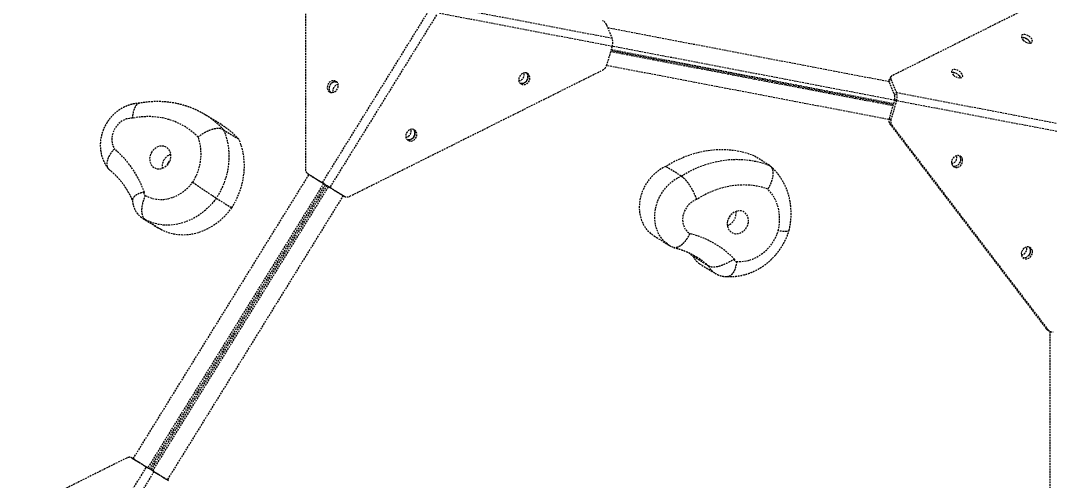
# Model space of a CAD drawing. Header units: millimetres. Extents: x -3960 to 3430, y -2884 to 2225.
# Drawn here: x -16 to 729, y -133 to 200 of the extents above; entities that cross this region are included whole.
import ezdxf

# ---------------------------------------------------------------- set-up
doc = ezdxf.new("R2010")
doc.units = ezdxf.units.MM
doc.linetypes.add('HIDDEN', pattern=[1.905, 1.27, -0.635])
for name, color, linetype in [('DIKOM_ОБЪЕКТ', 7, 'Continuous'), ('DIKOM_РАЗМЕР_ЗОНА', 7, 'Continuous'), ('DIKOM_РАЗМЕР_ОБЪЕКТА', 7, 'Continuous')]:
    doc.layers.add(name, color=color, linetype=linetype)
doc.styles.add('style1', font='arialbd.ttf', dxfattribs={"width": 0.8})
doc.dimstyles.new('1-50', dxfattribs={"dimtxt": 300, "dimasz": 200, "dimexe": 100, "dimexo": 0, "dimgap": 100, "dimtad": 1, "dimtxsty": 'style1', "dimcen": 200, "dimclrd": 7, "dimclre": 7, "dimclrt": 7, "dimadec": 1, "dimazin": 2, "dimtfac": 1, "dimtmove": 0, "dimatfit": 2, "dimfxl": 0, "dimlwd": 25, "dimlwe": 18, "dimarcsym": 0})

# ---------------------------------------------------------------- blocks, each defined once
blk = doc.blocks.new('*D2')
at = {"layer": 'Defpoints', "color": 0, "transparency": 16777216}
for p in [(1188.61, 729.83), (-1925.03, -767.19), (1470.26, -767.19)]:
    blk.add_point(p, dxfattribs=at)
at = {"layer": 'DIKOM_РАЗМЕР_ОБЪЕКТА', "color": 7, "lineweight": 18, "transparency": 16777216}
for p, q in [((1188.61, 729.83), (-2025.03, 729.83)), ((1470.26, -767.19), (-2025.03, -767.19))]:
    blk.add_line(p, q, dxfattribs=at)
at = {"layer": 'DIKOM_РАЗМЕР_ОБЪЕКТА', "color": 7, "lineweight": 25, "transparency": 16777216}
blk.add_line((-1925.03, 529.83), (-1925.03, -567.19), dxfattribs=at)
at = {"layer": 'DIKOM_РАЗМЕР_ОБЪЕКТА', "color": 7, "transparency": 16777216}
for points in [[(-1958.36, 529.83), (-1891.69, 529.83), (-1925.03, 729.83)], [(-1958.36, -567.19), (-1891.69, -567.19), (-1925.03, -767.19)]]:
    blk.add_solid(points, dxfattribs=at)
at = {"layer": 'DIKOM_РАЗМЕР_ОБЪЕКТА', "color": 7, "transparency": 16777216, "insert": (-2178.2, -18.68), "char_height": 300, "attachment_point": 5, "rotation": 90, "style": 'style1'}
blk.add_mtext('{\\fArial|b0|i0|c204|p34;1500}', dxfattribs=at)
blk = doc.blocks.new('*D3')
at = {"layer": 'Defpoints', "color": 0, "transparency": 16777216}
for p in [(1049.1, 2224.81), (-3510.19, -2267.17), (1391.3, -2267.17)]:
    blk.add_point(p, dxfattribs=at)
at = {"layer": 'DIKOM_РАЗМЕР_ЗОНА', "color": 7, "lineweight": 18, "transparency": 16777216}
for p, q in [((1049.1, 2224.81), (-3610.19, 2224.81)), ((1391.3, -2267.17), (-3610.19, -2267.17))]:
    blk.add_line(p, q, dxfattribs=at)
at = {"layer": 'DIKOM_РАЗМЕР_ЗОНА', "color": 7, "lineweight": 25, "transparency": 16777216}
blk.add_line((-3510.19, 2024.81), (-3510.19, -2067.17), dxfattribs=at)
at = {"layer": 'DIKOM_РАЗМЕР_ЗОНА', "color": 7, "transparency": 16777216}
for points in [[(-3543.52, 2024.81), (-3476.86, 2024.81), (-3510.19, 2224.81)], [(-3543.52, -2067.17), (-3476.86, -2067.17), (-3510.19, -2267.17)]]:
    blk.add_solid(points, dxfattribs=at)
at = {"layer": 'DIKOM_РАЗМЕР_ЗОНА', "color": 7, "transparency": 16777216, "insert": (-3763.36, -99.6), "char_height": 300, "attachment_point": 5, "rotation": 90, "style": 'style1'}
blk.add_mtext('{\\fArial|b0|i0|c204|p34;4500}', dxfattribs=at)

msp = doc.modelspace()

# ---------------------------------------------------------------- linework, layer by layer
at = {"layer": 'DIKOM_ОБЪЕКТ', "color": 7, "linetype": 'HIDDEN', "lineweight": 15}
for p, q in [((190.42019, 296.27203), (190.35292, 92.55928)), ((726.74804, 216.1183), (614.12579, 159.85588)), ((287.27703, 211.02814), (411.93465, 187.17241)), ((202.56945, 82.58035), (279.65892, 207.22241)), ((285.02474, 203.90376), (207.93517, 79.26164)), ((411.93269, 181.17214), (287.27504, 205.02793)), ((407.97387, 196.7926), (411.93465, 187.17241)), ((408.82696, 194.72054), (611.97628, 155.85819)), ((411.93269, 181.17214), (407.96418, 167.59011)), ((411.29142, 178.97767), (615.30807, 139.94946)), ((615.97966, 142.24819), (411.96255, 181.27648)), ((410.8562, 177.48793), (614.87284, 138.45972)), ((615.03134, 139.00232), (411.01469, 178.03054)), ((222.32032, 72.78779), (405.09173, 164.09442)), ((611.96752, 128.29601), (407.8838, 167.33709)), ((613.48998, 157.47766), (612.14776, 155.30718)), ((613.49046, 159.29382), (612.14814, 157.12328)), ((613.48998, 157.47766), (617.45103, 147.85749)), ((612.14776, 155.30718), (616.1087, 145.68695)), ((616.10781, 142.6868), (612.13976, 129.1047)), ((617.4492, 141.85724), (613.48108, 128.27503)), ((616.10781, 142.6868), (617.4492, 141.85724)), ((616.1087, 145.68695), (617.45103, 147.85749)), ((733.30662, 119.69006), (617.4492, 141.85724)), ((617.45103, 147.85749), (733.29681, 125.69259)), ((129.39452, 124.6376), (118.21629, 131.55084)), ((612.13976, 129.1047), (613.48108, 128.27503)), ((131.01428, 120.93331), (142.19252, 114.02005)), ((614.11494, 124.10851), (612.77352, 124.93812)), ((612.77352, 124.93812), (725.66175, -22.94314)), ((614.11494, 124.10851), (727.00318, -23.77275)), ((525.68824, 95.13558), (514.51001, 102.04882)), ((461.83898, 87.45651), (450.66075, 94.36975)), ((65.83399, -116.96294), (192.92979, 88.54215)), ((203.46507, 82.02632), (76.36952, -123.47848)), ((192.19516, 88.99657), (202.56945, 82.58035)), ((192.19516, 88.99657), (193.53668, 88.16681)), ((193.53668, 88.16681), (203.91094, 81.75063)), ((203.91094, 81.75063), (202.56945, 82.58035)), ((77.71091, -124.30804), (204.8065, 81.19671)), ((205.70069, 80.64363), (78.60521, -124.86106)), ((79.9466, -125.69062), (207.04211, 79.81402)), ((206.59378, 80.0912), (207.93517, 79.26164)), ((206.59378, 80.0912), (216.96846, 73.67458)), ((207.93517, 79.26164), (218.30988, 72.84497)), ((217.57726, 73.29797), (90.48221, -132.20596)), ((125.87914, 71.37204), (137.05737, 64.4588)), ((216.96846, 73.67458), (218.30988, 72.84497)), ((72.90151, 56.72046), (84.07975, 49.80722)), ((74.64377, 55.83226), (85.822, 48.91902)), ((442.24146, 44.14704), (453.41969, 37.2338)), ((481.70564, 22.33939), (470.5274, 29.25263)), ((475.146, 24.05104), (486.32423, 17.1378)), ((725.66175, -22.94314), (727.00318, -23.77275)), ((726.65103, -23.84277), (727.99232, -24.6724)), ((728.45639, -254.73791), (728.52645, -24.94443)), ((61.08891, -116.45177), (-121.14279, -207.50395)), ((65.0993, -116.50863), (75.47375, -122.92455)), ((66.44089, -117.33828), (65.0993, -116.50863)), ((66.44089, -117.33828), (76.81534, -123.7542)), ((-1.61007, -247.5702), (75.47375, -122.92455)), ((80.83971, -126.24297), (3.7559, -250.88862)), ((75.47375, -122.92455), (76.81534, -123.7542)), ((80.83971, -126.24297), (79.49832, -125.41341)), ((79.49832, -125.41341), (89.87334, -131.82946)), ((80.83971, -126.24297), (91.21473, -132.65902)), ((91.21473, -132.65902), (89.87334, -131.82946))]:
    msp.add_line(p, q, dxfattribs=at)
at = {"layer": 'DIKOM_ОБЪЕКТ', "color": 7, "linetype": 'HIDDEN', "lineweight": 15, "flags": 128}
for points in [[(709.02721, 185.79094), (709.97145, 184.98259), (711.06025, 184.30793), (712.20511, 183.82154), (713.31356, 183.56289), (714.2956, 183.55292), (715.07171, 183.79244), (715.57917, 184.26209), (715.77667, 184.92371), (715.64822, 185.72379), (715.20434, 186.59745), (714.48098, 187.47398), (713.5367, 188.28238), (712.4479, 188.95704), (711.30304, 189.44344), (710.19459, 189.70208), (709.21255, 189.71206), (708.43645, 189.47253), (707.92898, 189.00289), (707.73151, 188.34121), (707.85993, 187.54118), (708.30381, 186.66752), (709.02721, 185.79094)], [(713.13866, 185.30344), (713.86202, 184.42691), (714.30557, 183.55424)], [(658.55232, 160.57537), (659.4966, 159.76697), (660.58539, 159.09231), (661.73026, 158.60591), (662.8387, 158.34727), (663.82071, 158.33734), (664.59695, 158.57689), (665.10431, 159.04646), (665.30178, 159.70814), (665.17337, 160.50817), (664.72955, 161.38194), (664.00609, 162.25841), (663.06184, 163.06676), (661.97315, 163.74148), (660.82818, 164.22781), (659.71974, 164.48646), (658.73769, 164.49643), (657.96159, 164.2569), (657.45413, 163.78726), (657.25663, 163.12564), (657.38507, 162.32556), (657.82896, 161.4519), (658.55232, 160.57537)], [(209.5822, 147.77471), (210.72745, 147.98393), (211.81775, 148.52644), (212.76483, 149.35825), (213.49191, 150.41196), (213.94005, 151.6022), (214.07306, 152.83264), (213.88014, 154.00344), (213.37681, 155.01986), (212.60396, 155.79956), (211.62411, 156.27921), (210.51674, 156.4202), (209.37152, 156.21093), (208.28119, 155.66846), (207.33411, 154.83665), (206.60706, 153.78289), (206.15889, 152.5927), (206.02589, 151.36227), (206.21883, 150.19142), (206.72213, 149.17505), (207.49498, 148.39535), (208.47486, 147.91564), (209.5822, 147.77471)], [(348.93731, 162.12727), (347.79194, 161.91803), (346.70164, 161.37552), (345.75453, 160.54376), (345.02748, 159.49), (344.57933, 158.29976), (344.4463, 157.06937), (344.63938, 155.89853), (345.14261, 154.88205), (345.91559, 154.10236), (346.89537, 153.6226), (348.00277, 153.48156), (349.14812, 153.69084), (350.23845, 154.23331), (351.18553, 155.06512), (351.91261, 156.11883), (352.36075, 157.30907), (352.49376, 158.5395), (352.30071, 159.71029), (351.79745, 160.72683), (351.0245, 161.50646), (350.04469, 161.98628), (348.93731, 162.12727)], [(345.47028, 154.4874), (345.87816, 154.3828), (347.00696, 154.34913), (348.14527, 154.6635), (349.20067, 155.30041), (350.08777, 156.20824), (350.7348, 157.31353), (351.08922, 158.52666), (351.12224, 159.74929), (350.83132, 160.88254), (350.24003, 161.83448), (350.12307, 161.9619)], [(350.11555, 161.96433), (350.45605, 161.55639), (350.95939, 160.53997), (351.15237, 159.36906), (351.01933, 158.13868), (350.57122, 156.94839), (349.84414, 155.89468), (348.89706, 155.06287), (347.80673, 154.5204), (346.66145, 154.31123), (345.55398, 154.45216), (345.48311, 154.4741)], [(662.6639, 160.08788), (663.38726, 159.21135), (663.83072, 158.33862)], [(211.85826, 155.59043), (212.9656, 155.4495), (213.03659, 155.42756)], [(65.18981, 129.23875), (63.12822, 129.15251), (61.05885, 128.70044), (59.03838, 127.89494), (57.12201, 126.75799), (55.36226, 125.32073), (53.80747, 123.6226), (52.50002, 121.71004), (51.47578, 119.63541), (50.76274, 117.4555), (50.38058, 115.23012), (50.3396, 113.02003), (50.64101, 110.88589), (51.27651, 108.88607), (52.22874, 107.07535)], [(112.78653, 115.62785), (109.68371, 118.51562), (106.35733, 121.11834), (102.82547, 123.42219), (99.10689, 125.41471), (95.2215, 127.08521), (91.19031, 128.42484), (87.03479, 129.42631), (82.77739, 130.08434), (78.4407, 130.39525), (74.04818, 130.35758), (69.62334, 129.97138), (65.18981, 129.23875)], [(131.01428, 120.93331), (132.50941, 117.17945), (133.66432, 113.2471), (134.46992, 109.16774), (134.91982, 104.97377), (135.01035, 100.69852), (134.74087, 96.37621), (134.11331, 92.04109), (133.133, 87.72791), (131.80751, 83.47091), (130.14746, 79.3039), (128.16604, 75.26025), (125.87914, 71.37204)], [(267.26116, 121.32454), (266.11592, 121.11532), (265.02559, 120.57285), (264.07851, 119.74105), (263.35142, 118.68734), (262.90318, 117.49703), (262.77028, 116.26666), (262.96322, 115.09581), (263.46659, 114.07934), (264.23944, 113.29964), (265.21935, 112.81988), (266.32672, 112.6789), (267.47197, 112.88812), (268.5623, 113.43058), (269.50938, 114.26239), (270.23646, 115.3161), (270.6847, 116.5064), (270.81764, 117.73673), (270.62466, 118.90763), (270.12133, 119.92405), (269.34845, 120.7038), (268.36854, 121.18355), (267.26116, 121.32454)], [(263.80332, 113.67523), (264.20437, 113.57284), (265.33317, 113.53918), (266.47148, 113.85354), (267.52688, 114.49045), (268.41408, 115.39834), (269.06101, 116.50357), (269.41543, 117.7167), (269.44855, 118.9394), (269.15763, 120.07265), (268.56624, 121.02452), (268.44008, 121.1614)], [(268.4394, 121.16161), (268.7799, 120.75366), (269.28327, 119.73719), (269.47621, 118.56634), (269.34331, 117.33596), (268.89507, 116.14566), (268.16799, 115.09195), (267.22091, 114.26014), (266.13058, 113.71768), (264.98533, 113.50846), (263.87792, 113.64949), (263.80709, 113.67139)], [(137.05737, 64.4588), (139.34427, 68.34701), (141.32569, 72.39066), (142.98574, 76.55767), (144.31123, 80.81467), (145.29155, 85.12786), (145.9191, 89.46297), (146.18858, 93.78528), (146.09805, 98.06053), (145.64816, 102.2545), (144.84255, 106.33386), (143.68764, 110.26622), (142.19252, 114.02005)], [(79.24762, 104.87149), (78.43709, 103.32745), (77.91173, 101.68305), (77.69306, 100.00556), (77.79014, 98.36379), (78.19893, 96.82485), (78.90265, 95.45178), (79.87247, 94.30075), (81.06885, 93.419), (82.44257, 92.84245), (83.93761, 92.59488), (85.49259, 92.68628), (87.04403, 93.11306), (88.52825, 93.8576), (89.88448, 94.88946), (91.05735, 96.16648), (91.99878, 97.6363), (92.67013, 99.23874), (93.04396, 100.90819), (93.10512, 102.57642), (92.85089, 104.17498), (92.29172, 105.63844), (91.45064, 106.90703), (90.36204, 107.92869), (89.07027, 108.66157), (87.62854, 109.07577), (86.09571, 109.15427), (84.53444, 108.89383), (83.00885, 108.30519), (81.5812, 107.41234), (80.3101, 106.25194), (79.24762, 104.87149)], [(514.51001, 102.04882), (509.92328, 103.66227), (505.19741, 104.91389), (500.35475, 105.79788), (495.41816, 106.31015), (490.4108, 106.44812), (485.35643, 106.21118), (480.27886, 105.60053), (475.202, 104.61894), (470.14982, 103.27115), (465.14621, 101.56342), (460.21474, 99.50386), (455.37867, 97.10222), (450.66075, 94.36975)], [(90.66595, 95.68904), (90.79379, 96.16672), (91.33139, 97.30219)], [(91.33139, 97.30219), (92.1369, 98.26384), (92.39505, 98.48493)], [(461.83898, 87.45651), (466.5569, 90.18898), (471.39297, 92.59062), (476.32445, 94.65018), (481.32806, 96.35791), (486.38023, 97.7057), (491.45709, 98.68729), (496.53466, 99.29794), (501.58903, 99.53488), (506.59639, 99.39691), (511.53298, 98.88464), (516.37564, 98.00065), (521.10151, 96.74903), (525.68824, 95.13558)], [(665.20647, 99.41363), (664.82379, 100.50261), (664.15233, 101.38585), (663.24647, 101.99162), (662.17978, 102.27115), (661.03852, 102.20156), (659.91517, 101.78856), (658.90085, 101.06563), (658.07754, 100.09127), (657.51204, 98.94449), (657.25026, 97.71817), (657.31331, 96.51172), (657.69598, 95.42274), (658.36744, 94.5395), (659.2732, 93.93367), (660.34, 93.6542), (661.48125, 93.72379), (662.6046, 94.13679), (663.61893, 94.85972), (664.44223, 95.83408), (665.00763, 96.9808), (665.26952, 98.20719), (665.20647, 99.41363)], [(658.26489, 94.64066), (658.67611, 94.53497), (659.80491, 94.5013), (660.94319, 94.81572), (661.99863, 95.45257), (662.88582, 96.36047), (663.53272, 97.46574), (663.88714, 98.67888), (663.92026, 99.90157), (663.62937, 101.03477), (663.03808, 101.9867), (662.91624, 102.1191)], [(662.90541, 102.12257), (663.48237, 101.33223), (663.86507, 100.24319)], [(450.66075, 94.36975), (447.92808, 92.97738), (445.31338, 91.28712), (442.84894, 89.31978), (440.56515, 87.09964), (438.49012, 84.65402), (436.64954, 82.01322), (435.06589, 79.20961), (433.75891, 76.27788), (432.74467, 73.25422), (432.03567, 70.17576), (431.6405, 67.08055), (431.56429, 64.00678), (431.80778, 60.99229), (432.36804, 58.07426), (433.23812, 55.28865), (434.40741, 52.66991), (435.86134, 50.25022), (437.58214, 48.05952), (439.54844, 46.12469), (441.73608, 44.46963), (442.24146, 44.14704)], [(74.53718, 73.47715), (76.99143, 72.22311), (79.60213, 71.29527), (82.33642, 70.70521), (85.16012, 70.46041), (88.03761, 70.56386), (90.93307, 71.01435), (93.80996, 71.80616), (96.63237, 72.92938), (99.36483, 74.36997), (101.97305, 76.10974), (104.4243, 78.12702), (106.6879, 80.39641), (108.73544, 82.8895)], [(202.56945, 82.58035), (203.19387, 82.19411), (203.85773, 81.78348), (204.54828, 81.35641), (205.25223, 80.92101), (205.95632, 80.48563), (206.64677, 80.05849), (207.31073, 79.64792), (207.93517, 79.26164)], [(453.40606, 37.24227), (452.91431, 37.55639), (450.72667, 39.21145), (448.76037, 41.14628), (447.03958, 43.33698), (445.58564, 45.75667), (444.41635, 48.37541), (443.54627, 51.16102), (442.98601, 54.07905), (442.74252, 57.09354), (442.81873, 60.16731), (443.2139, 63.26252), (443.9229, 66.34098), (444.93715, 69.36464), (446.24412, 72.29637), (447.82777, 75.09998), (449.66835, 77.74078), (451.74338, 80.1864), (454.02717, 82.40654), (456.49161, 84.37389), (459.10631, 86.06414), (461.83898, 87.45651)], [(73.91333, 75.56631), (73.72323, 75.2575), (73.60802, 74.91726), (73.57564, 74.56905), (73.6283, 74.23686), (73.76243, 73.94357), (73.96872, 73.70927), (74.23309, 73.55016), (74.53718, 73.47715)], [(203.91094, 81.75063), (204.22318, 81.55747), (204.55508, 81.3522), (204.90035, 81.13867), (205.25229, 80.92091), (205.60434, 80.70322), (205.94961, 80.48968), (206.28154, 80.28437), (206.59378, 80.0912)], [(524.44128, 78.03673), (520.37406, 79.28476), (516.18851, 80.19306), (511.90718, 80.75667), (507.55293, 80.97259), (503.14925, 80.83979), (498.71964, 80.35877), (494.28788, 79.5323), (489.87779, 78.36473), (485.51296, 76.8623), (481.21684, 75.0331), (477.01239, 72.88691), (472.92229, 70.43535)], [(532.0653, 47.84543), (532.68688, 51.25372), (532.99451, 54.66287), (532.98504, 58.03892), (532.65861, 61.34811), (532.01851, 64.55739), (531.07107, 67.63477), (529.82585, 70.54955), (528.29515, 73.27252), (526.4943, 75.7766), (524.44128, 78.03673)], [(125.87914, 71.37204), (123.45424, 68.27193), (120.80894, 65.38008), (117.96473, 62.72002), (114.94462, 60.31322), (111.77283, 58.17901), (108.47498, 56.33466), (105.07785, 54.79511), (101.60871, 53.57271), (98.09575, 52.67738), (94.56714, 52.11637), (91.0514, 51.89411), (87.57701, 52.01257), (84.17198, 52.47063), (80.86378, 53.26465), (77.67916, 54.38818), (74.64377, 55.83226)], [(472.92229, 70.43535), (470.93023, 69.51714), (469.06018, 68.27684), (467.36316, 66.74843), (465.88589, 64.9738), (464.66859, 63.00146), (463.74481, 60.88555), (463.13965, 58.68389), (462.86979, 56.4568), (462.94255, 54.26526), (463.356, 52.16931), (464.09874, 50.22623), (465.15057, 48.48938), (466.48255, 47.00627), (468.05829, 45.81746)], [(85.822, 48.91902), (88.85739, 47.47494), (92.04201, 46.35141), (95.35021, 45.55739), (98.75524, 45.09933), (102.22963, 44.98087), (105.74538, 45.20313), (109.27398, 45.76415), (112.78694, 46.65947), (116.25608, 47.88187), (119.65321, 49.42142), (122.95106, 51.26577), (126.12285, 53.39998), (129.14296, 55.80678), (131.98717, 58.46685), (134.63247, 61.35869), (137.05737, 64.4588)], [(495.34718, 54.9459), (495.09897, 53.26859), (495.16616, 51.62055), (495.54596, 50.0691), (496.22282, 48.6778), (497.16911, 47.50362), (498.3459, 46.5946), (499.70524, 45.98804), (501.19133, 45.70868), (502.74341, 45.76803), (504.29785, 46.16362), (505.79112, 46.87922), (507.16197, 47.8856), (508.35434, 49.14149), (509.31937, 50.59555), (510.01763, 52.1882), (510.42058, 53.85431), (510.51157, 55.52551), (510.28683, 57.13349), (509.75577, 58.61246), (508.94009, 59.90185), (507.87303, 60.94876), (506.59835, 61.71045), (505.16838, 62.15575), (503.64142, 62.26626), (502.08021, 62.0377), (500.54847, 61.47923), (499.10907, 60.61378), (497.82083, 59.47683), (496.73646, 58.11481), (495.90059, 56.58366), (495.34718, 54.9459)], [(74.64377, 55.83226), (73.04644, 56.63224), (72.88066, 56.73336)], [(84.07975, 49.80722), (84.22468, 49.719), (85.822, 48.91902)], [(501.84825, 25.6565), (504.70037, 25.56713), (507.59044, 25.82603), (510.48207, 26.42995), (513.33905, 27.37129), (516.12552, 28.63822), (518.80668, 30.21497), (521.34873, 32.0816), (523.71982, 34.21484), (525.89019, 36.58777), (527.8327, 39.17082), (529.52301, 41.93151), (530.9398, 44.83516), (532.0653, 47.84543)], [(467.0836, 32.19476), (467.67736, 31.72023), (470.5274, 29.25263)], [(715.65354, 33.32914), (715.27076, 34.41806), (714.59931, 35.30129), (713.69355, 35.90713), (712.62675, 36.18659), (711.48549, 36.11701), (710.36214, 35.704), (709.34782, 34.98107), (708.52451, 34.00671), (707.95911, 32.86), (707.69723, 31.63361), (707.76028, 30.42716), (708.14295, 29.33818), (708.81451, 28.45501), (709.72027, 27.84917), (710.78697, 27.56964), (711.92823, 27.63923), (713.05154, 28.05229), (714.066, 28.77522), (714.88921, 29.74952), (715.4547, 30.8963), (715.71649, 32.12263), (715.65354, 33.32914)], [(708.70114, 28.56734), (709.12923, 28.4561), (710.25803, 28.42243), (711.39622, 28.73679), (712.45175, 29.37371), (713.33885, 30.28154), (713.98587, 31.38683), (714.34019, 32.5999), (714.37328, 33.82264), (714.08239, 34.95584), (713.4911, 35.90777), (713.38006, 36.02904)], [(713.35235, 36.03806), (713.92934, 35.24767), (714.31211, 34.15875)], [(80.83971, -126.24297), (80.21516, -125.85675), (79.55128, -125.4462), (78.86074, -125.01912), (78.15673, -124.58376), (77.45264, -124.14837), (76.76212, -123.72135), (76.09829, -123.31077), (75.47375, -122.92455)], [(79.49832, -125.41341), (79.18603, -125.22027), (78.85413, -125.01501), (78.50886, -124.80147), (78.15681, -124.58378), (77.80477, -124.36609), (77.45952, -124.1526), (77.12759, -123.94728), (76.81534, -123.7542)]]:
    msp.add_lwpolyline(points, dxfattribs=at)
at = {"layer": 'DIKOM_ОБЪЕКТ', "color": 7, "linetype": 'HIDDEN', "lineweight": 15}
for centre, radius, start, end in [((401.57256, 193.64204), 7.13462, 26.20523173, 60.33667516), ((402.75733, 184.17527), 9.65433, 341.87655752, 18.08605984), ((708.13636, 180.84526), 6.70063, 41.708294, 92.36152946), ((708.08609, 180.70087), 6.84278, 24.64466675, 91.89107869), ((402.46868, 169.17782), 5.72026, 297.29385998, 343.88545645), ((343.83977, 160.67586), 4.50507, 279.07135543, 17.34040014), ((613.89, 156.21487), 1.9645, 152.45712673, 207.51893297), ((614.95811, 158.35926), 1.71249, 119.07974829, 210.98456686), ((657.66915, 155.64732), 6.68327, 41.63850587, 92.43326147), ((657.60967, 155.47519), 6.84628, 24.72153372, 91.85779007), ((212.04871, 150.85987), 4.67563, 113.89429275, 218.64690776), ((212.11626, 150.86792), 4.72956, 93.12706437, 218.28547499), ((211.93956, 151.77637), 3.80317, 73.0265333, 117.98695026), ((214.67376, 149.22966), 4.49966, 99.00299534, 197.406945), ((611.5195, 144.18825), 4.82772, 341.88017401, 18.08557685), ((608.2737, 144.86016), 9.6544, 341.87799281, 18.08715961), ((86.43896, 80.22579), 60.36606, 42.40327307, 58.21169556), ((616.5987, 127.65144), 4.68979, 161.94811498, 215.34921973), ((617.94033, 126.82194), 4.69003, 161.95136632, 215.3489509), ((97.61852, 73.31407), 60.36406, 42.40302724, 58.23705144), ((262.16648, 119.86532), 4.50442, 279.05810801, 17.44601352), ((77.4378, 103.38213), 37.40976, 326.78457767, 19.10741711), ((5.0477, 51.38903), 72.98642, 19.34510356, 49.72657776), ((96.1101, 94.14617), 9.47159, 146.73908298, 186.99910376), ((96.17208, 94.35454), 9.41144, 109.43413378, 148.0068632), ((656.72872, 100.63606), 4.30142, 278.18844074, 329.79970434), ((659.22168, 99.27893), 4.74245, 258.46034227, 11.73148319), ((656.8478, 100.83247), 4.30343, 326.74059473, 18.22226982), ((194.44803, 92.41916), 4.0975, 178.04042512, 236.64575424), ((220.36604, 76.3895), 4.09774, 239.88223897, 298.48421165), ((491.91479, 60.71454), 9.65085, 289.68209731, 6.84800504), ((492.75733, 60.19336), 4.89122, 308.62962345, 347.90233725), ((451.59821, -20.4854), 68.31547, 44.29417727, 76.05784432), ((707.18299, 34.5557), 4.29962, 278.07979994, 329.80768974), ((707.3017, 34.75356), 4.30271, 326.73392002, 18.17130039), ((709.3778, 33.3344), 5.0027, 319.4079906, 9.48454653), ((481.68409, 34.50762), 12.33234, 205.22121893, 237.98383117), ((442.81389, -19.69488), 57.26647, 47.22379724, 58.18762775), ((492.86302, 27.59482), 12.33315, 205.22171463, 237.90146713), ((501.50914, 26.73046), 1.12622, 154.11126696, 287.52353294), ((728.58611, -20.72114), 3.67275, 217.22845334, 238.20547171), ((729.97193, -21.48182), 3.74992, 217.65668453, 279.96125353), ((63.04345, -120.05302), 4.09746, 59.88501879, 118.49044261)]:
    msp.add_arc(centre, radius, start, end, dxfattribs=at)
for points, knots in [([(70.68829, 140.09129), (69.76704, 140.04218), (67.89343, 139.94231), (65.09291, 139.41061), (62.31036, 138.5995), (59.5996, 137.49008), (56.9886, 136.0999), (54.50567, 134.43911), (52.17839, 132.52418), (50.03363, 130.37363), (48.09665, 128.0095), (46.39092, 125.45612), (44.93789, 122.74044), (43.75647, 119.89166), (42.86331, 116.94105), (42.27168, 113.92202), (41.99181, 110.86981), (42.02943, 107.8213), (42.38567, 104.81427), (43.05745, 101.887), (44.03314, 99.0744), (45.3072, 96.41778), (46.57311, 94.34523), (47.45788, 93.20852), (47.74677, 92.83737)], [0, 0, 0, 0, 0.043580885, 0.088633857, 0.133971785, 0.179621065, 0.225581764, 0.271842727, 0.318381081, 0.365162117, 0.412156889, 0.459330169, 0.506654129, 0.554094095, 0.601612037, 0.649164004, 0.696694902, 0.744138213, 0.791422225, 0.838472005, 0.885225438, 0.931635244, 0.977678088, 1, 1, 1, 1]), ([(70.23392, 140.02139), (69.93103, 139.94652), (69.26111, 139.78094), (68.31705, 139.02601), (67.41123, 137.87246), (66.63916, 136.3584), (66.00406, 134.51274), (65.48143, 132.18405), (65.26178, 130.33802), (65.19088, 129.25495), (65.18981, 129.23875)], [0, 0, 0, 0, 0.116179403, 0.256959991, 0.393901161, 0.534795987, 0.672095724, 0.813341794, 0.997207947, 1, 1, 1, 1]), ([(118.21866, 131.50389), (117.49126, 131.96017), (115.49432, 133.21278), (112.04997, 134.9597), (107.92219, 136.76066), (103.66229, 138.26036), (99.29547, 139.46906), (94.83501, 140.37835), (90.29767, 140.98598), (85.69993, 141.28801), (81.05826, 141.28729), (76.39145, 140.9667), (72.77646, 140.52025), (70.72846, 140.12529), (70.23222, 140.02959)], [0, 0, 0, 0, 0.052332692, 0.14366788, 0.234995328, 0.326361527, 0.417818551, 0.509405899, 0.60116396, 0.693120999, 0.785298827, 0.877712719, 0.970368974, 1, 1, 1, 1]), ([(131.01428, 120.93331), (130.61539, 121.13643), (129.80604, 121.54857), (128.22923, 121.81337), (126.41989, 121.80934), (124.43078, 121.51406), (122.28914, 120.93748), (120.08357, 120.10305), (117.83753, 119.01958), (115.36488, 117.56813), (113.69843, 116.36594), (112.79683, 115.63619), (112.78653, 115.62785)], [0, 0, 0, 0, 0.104313321, 0.211656063, 0.315964316, 0.423275413, 0.527989013, 0.635678686, 0.741392429, 0.850099136, 0.998286597, 1, 1, 1, 1]), ([(52.22874, 107.07535), (52.21766, 107.0639), (51.4305, 106.25038), (50.17621, 104.76325), (48.73473, 102.57263), (47.73921, 100.60831), (47.05876, 98.68654), (46.72124, 96.90031), (46.72233, 95.26396), (47.07498, 93.87173), (47.63664, 92.82621), (48.19553, 92.39074), (48.41563, 92.21924)], [0, 0, 0, 0, 0.002127266, 0.151174423, 0.261358422, 0.374698067, 0.48440074, 0.597251686, 0.706734015, 0.819381745, 0.928868969, 1, 1, 1, 1]), ([(48.23425, 92.29875), (48.72769, 91.89891), (50.28134, 90.63998), (52.76201, 88.34355), (55.58691, 85.32136), (58.19258, 82.07053), (60.57486, 78.61322), (62.70972, 74.953), (64.33601, 71.74986), (65.16047, 69.70933), (65.44182, 69.013)], [0, 0, 0, 0, 0.06723772, 0.21170616, 0.355879831, 0.499530501, 0.642561908, 0.784922292, 0.92660475, 1, 1, 1, 1]), ([(525.68824, 95.13558), (526.03633, 94.8735), (526.74264, 94.34172), (527.49066, 93.11471), (527.9893, 91.59828), (528.19612, 89.82879), (528.11364, 87.83308), (527.74288, 85.6945), (527.08485, 83.43631), (526.0469, 80.86274), (525.07401, 79.05328), (524.44843, 78.04822), (524.44128, 78.03673)], [0, 0, 0, 0, 0.1043127302, 0.2116576063, 0.3159663068, 0.4232793013, 0.5279863938, 0.6356761296, 0.7413915736, 0.8501005861, 0.9982865402, 1, 1, 1, 1]), ([(539.83457, 48.05591), (539.98667, 48.70856), (540.44144, 50.65987), (540.96338, 53.94556), (541.3125, 57.89525), (541.3532, 61.83478), (541.09137, 65.73502), (540.52654, 69.56998), (539.66279, 73.3131), (538.5061, 76.93891), (537.06533, 80.42274), (535.35117, 83.74107), (533.37803, 86.87378), (531.15544, 89.79492), (528.70529, 92.52523), (526.8831, 94.14542), (525.96624, 94.96064)], [0, 0, 0, 0, 0.037753033, 0.112875303, 0.188001239, 0.263027333, 0.337905805, 0.412588653, 0.487028253, 0.561176863, 0.634997076, 0.708460069, 0.781556972, 0.854290993, 0.926684846, 1, 1, 1, 1]), ([(125.87914, 71.37204), (125.47975, 71.6215), (124.66938, 72.12765), (123.12065, 73.12493), (121.36025, 74.2759), (119.44343, 75.54652), (117.39659, 76.91846), (115.31267, 78.32992), (113.2132, 79.7664), (110.9955, 81.30074), (109.52447, 82.32935), (108.75372, 82.87652), (108.73544, 82.8895)], [0, 0, 0, 0, 0.105772591, 0.214612767, 0.320386448, 0.429226135, 0.535022515, 0.643881811, 0.749731169, 0.858646506, 0.996646708, 1, 1, 1, 1]), ([(461.83898, 87.45651), (462.22184, 87.19316), (462.99866, 86.65882), (464.28544, 85.42817), (465.63196, 83.90718), (466.98659, 82.13267), (468.33077, 80.1306), (469.60273, 77.98876), (470.78618, 75.728), (471.93938, 73.19799), (472.60312, 71.42444), (472.91758, 70.44993), (472.92229, 70.43535)], [0, 0, 0, 0, 0.105385372, 0.2138295388, 0.3192142059, 0.4276520131, 0.5331368138, 0.6416649116, 0.7474239913, 0.8562234457, 0.9978489701, 1, 1, 1, 1]), ([(73.91333, 75.56631), (73.90577, 75.5668), (73.33588, 75.60412), (72.17936, 75.45852), (70.4577, 74.96591), (68.78564, 74.21152), (67.32889, 73.26026), (66.2198, 72.21834), (65.54555, 71.16698), (65.25116, 70.3544), (65.32204, 69.9373), (65.33874, 69.83905)], [0, 0, 0, 0, 0.00150196, 0.113155465, 0.228908671, 0.373532516, 0.522384439, 0.665763692, 0.813219623, 0.956003597, 1, 1, 1, 1]), ([(65.3131, 69.83667), (65.35681, 69.14909), (65.45063, 67.67304), (66.00952, 65.46794), (66.88619, 63.27721), (68.07102, 61.25038), (69.52526, 59.43926), (71.12673, 57.90739), (72.3243, 57.11938), (72.88211, 56.75233)], [0, 0, 0, 0, 0.131100958, 0.281436074, 0.431154681, 0.579810489, 0.727110764, 0.872892758, 1, 1, 1, 1]), ([(74.53718, 73.47715), (74.53237, 73.46493), (74.12255, 72.42346), (73.38139, 70.58886), (72.59251, 67.95103), (72.10551, 65.62244), (71.8711, 63.3792), (71.90317, 61.32365), (72.20372, 59.47239), (72.76515, 57.9198), (73.5653, 56.64623), (74.28086, 56.10616), (74.64377, 55.83226)], [0, 0, 0, 0, 0.001680065, 0.143230426, 0.24886307, 0.357555965, 0.463117223, 0.571733654, 0.67727298, 0.78586784, 0.891401759, 1, 1, 1, 1]), ([(468.05829, 45.81746), (468.05147, 45.80295), (467.56699, 44.77181), (466.63796, 43.0397), (465.15723, 40.82747), (463.73693, 39.09603), (462.24582, 37.65455), (460.74905, 36.5714), (459.25387, 35.85227), (457.83301, 35.55049), (456.61454, 35.59393), (455.9529, 35.91224), (455.67892, 36.04406)], [0, 0, 0, 0, 0.002114737, 0.150237871, 0.25973721, 0.372371353, 0.481391746, 0.593539508, 0.702348114, 0.814293872, 0.923099643, 1, 1, 1, 1]), ([(495.19736, 14.77355), (495.35648, 14.76134), (496.65551, 14.66167), (499.11994, 14.7087), (502.57501, 15.00953), (506.02197, 15.63472), (509.43651, 16.55662), (512.79517, 17.77667), (516.07363, 19.28567), (519.2479, 21.07396), (522.29431, 23.12949), (525.19012, 25.43766), (527.91355, 27.98218), (530.44399, 30.74493), (532.76277, 33.70592), (534.85163, 36.84439), (536.69656, 40.13743), (538.27593, 43.56322), (539.27429, 46.21677), (539.73533, 47.72071), (539.82953, 48.028)], [0, 0, 0, 0, 0.008280876, 0.067604663, 0.127093915, 0.186878622, 0.246964642, 0.307352286, 0.36802299, 0.42895129, 0.490106748, 0.551454256, 0.612964912, 0.67460533, 0.736356497, 0.798196894, 0.860109488, 0.922076137, 0.984078663, 1, 1, 1, 1]), ([(539.81954, 48.05938), (539.76562, 47.93852), (539.65249, 47.68488), (538.97689, 47.4419), (537.93436, 47.3096), (536.51316, 47.31251), (534.62171, 47.4606), (533.03605, 47.68237), (532.08782, 47.84165), (532.0653, 47.84543)], [0, 0, 0, 0, 0.144363041, 0.302955014, 0.466144615, 0.624822666, 0.788096641, 0.994967812, 1, 1, 1, 1]), ([(453.41541, 37.26479), (453.56003, 37.16566), (454.26838, 36.68016), (455.0464, 36.31145), (455.66557, 36.01802)], [0, 0, 0, 0, 0.204173377, 1, 1, 1, 1]), ([(456.32409, 35.74217), (456.95598, 35.59401), (458.93067, 35.13097), (462.17032, 34.14852), (465.98313, 32.67856), (469.61239, 30.97486), (471.88501, 29.62363), (472.99217, 28.96535)], [0, 0, 0, 0, 0.10606352, 0.331457362, 0.557496792, 0.784425106, 1, 1, 1, 1]), ([(500.49594, 27.2222), (500.48835, 27.21953), (499.91597, 27.0178), (498.76629, 26.44242), (496.8912, 25.43081), (494.79907, 24.33471), (492.56018, 23.29833), (490.34488, 22.45146), (488.24517, 21.85414), (486.26467, 21.52178), (484.4952, 21.48516), (482.92055, 21.72654), (482.11445, 22.13317), (481.70564, 22.33939)], [0, 0, 0, 0, 0.001077735, 0.081252121, 0.164374617, 0.268221958, 0.375110188, 0.478071271, 0.583954501, 0.686483039, 0.791958246, 0.894490738, 1, 1, 1, 1]), ([(501.84825, 25.6565), (501.84784, 25.64387), (501.81287, 24.56833), (501.52027, 22.74043), (500.84974, 20.40136), (500.06322, 18.55776), (499.12607, 17.01995), (498.085, 15.84582), (496.95498, 15.09332), (496.09283, 14.74851), (495.61401, 14.78836), (495.53277, 14.79513)], [0, 0, 0, 0, 0.002082381, 0.177256647, 0.307981312, 0.442490542, 0.573125898, 0.707542769, 0.838153155, 0.972539289, 1, 1, 1, 1]), ([(486.32512, 17.18424), (486.62406, 16.98889), (487.54808, 16.38507), (489.25887, 15.66851), (491.3909, 15.04959), (493.49999, 14.73128), (494.88342, 14.76128), (495.53265, 14.77536)], [0, 0, 0, 0, 0.110668023, 0.342073227, 0.571342577, 0.798835135, 1, 1, 1, 1])]:
    msp.add_open_spline(points, degree=3, knots=knots, dxfattribs=at)

# ---------------------------------------------------------------- dimensions: what is measured, and where the dimension line sits
at = {"layer": 'DIKOM_РАЗМЕР_ЗОНА'}
dim = msp.add_linear_dim(base=(-3510.18905, -2267.17138), p1=(1049.09735, 2224.81299), p2=(1391.2989, -2267.17138), angle=90, text='{\\fArial|b0|i0|c204|p34;4500}', dimstyle='1-50', dxfattribs=at)
dim.commit()
dim.dimension.update_dxf_attribs({"geometry": '*D3', "text_midpoint": (-3510.18905, -99.59524), "dimtype": 160})
at = {"layer": 'DIKOM_РАЗМЕР_ОБЪЕКТА'}
dim = msp.add_linear_dim(base=(-1925.02807, -767.1931), p1=(1188.60911, 729.83344), p2=(1470.26477, -767.1931), angle=90, text='{\\fArial|b0|i0|c204|p34;1500}', dimstyle='1-50', dxfattribs=at)
dim.commit()
dim.dimension.update_dxf_attribs({"geometry": '*D2', "text_midpoint": (-1925.02807, -18.67983), "dimtype": 160})

doc.saveas('drawing.dxf')
